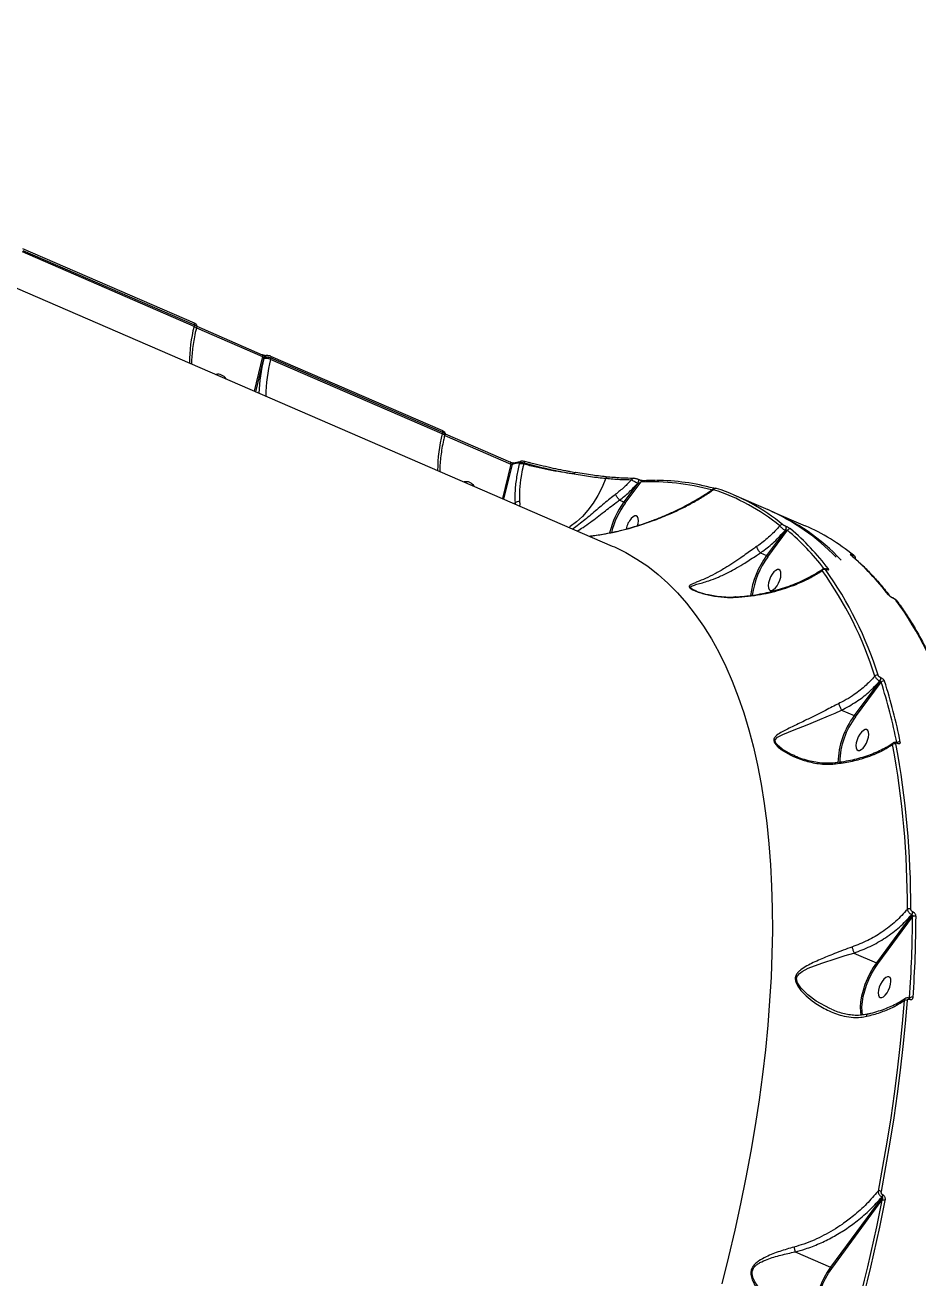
# Model space of a CAD drawing. Header units: millimetres. Extents: x -4781 to 5098, y -4410 to 4664.
# Drawn here: x -906 to -550, y -890 to -390 of the extents above; entities that cross this region are included whole.
import ezdxf

# ---------------------------------------------------------------- set-up
doc = ezdxf.new("R2010")
doc.units = ezdxf.units.MM
for name, color, linetype in [('DIKOM_ОБЪЕКТ', 7, 'Continuous'), ('DIKOM_РАЗМЕР_ЗОНА', 7, 'Continuous'), ('DIKOM_РАЗМЕР_ОБЪЕКТА', 7, 'Continuous')]:
    doc.layers.add(name, color=color, linetype=linetype)
doc.styles.add('style1', font='arial.ttf', dxfattribs={"width": 0.8})
doc.dimstyles.new('1-50', dxfattribs={"dimtxt": 300, "dimasz": 200, "dimexe": 100, "dimexo": 0, "dimgap": 100, "dimtad": 1, "dimtxsty": 'style1', "dimcen": 200, "dimclrd": 7, "dimclre": 7, "dimclrt": 7, "dimadec": 1, "dimazin": 2, "dimtfac": 1, "dimtmove": 0, "dimatfit": 2, "dimfxl": 0, "dimlwd": 25, "dimlwe": 18, "dimarcsym": 0})

# ---------------------------------------------------------------- blocks, each defined once
blk = doc.blocks.new('*D54')
at = {"layer": 'Defpoints', "color": 0, "transparency": 16777216}
for p in [(2534.93, 1098.4), (-3331.22, 763.4), (2534.93, -3200.56)]:
    blk.add_point(p, dxfattribs=at)
at = {"layer": 'DIKOM_РАЗМЕР_ОБЪЕКТА', "color": 7, "lineweight": 18, "transparency": 16777216}
for p, q in [((2534.93, 1098.4), (2534.93, -3300.56)), ((-3331.22, 763.4), (-3331.22, -3300.56))]:
    blk.add_line(p, q, dxfattribs=at)
at = {"layer": 'DIKOM_РАЗМЕР_ОБЪЕКТА', "color": 7, "lineweight": 25, "transparency": 16777216}
blk.add_line((-3131.22, -3200.56), (2334.93, -3200.56), dxfattribs=at)
at = {"layer": 'DIKOM_РАЗМЕР_ОБЪЕКТА', "color": 7, "transparency": 16777216}
for points in [[(-3131.22, -3167.23), (-3131.22, -3233.9), (-3331.22, -3200.56)], [(2334.93, -3167.23), (2334.93, -3233.9), (2534.93, -3200.56)]]:
    blk.add_solid(points, dxfattribs=at)
at = {"layer": 'DIKOM_РАЗМЕР_ОБЪЕКТА', "color": 7, "transparency": 16777216, "insert": (941.13, -2947.39), "char_height": 300, "attachment_point": 5, "style": 'style1'}
blk.add_mtext('5870', dxfattribs=at)
blk = doc.blocks.new('*D57')
at = {"layer": 'Defpoints', "color": 0, "transparency": 16777216}
for p in [(4034.06, 1180.11), (-4781.22, 856.14), (4034.06, -4310.06)]:
    blk.add_point(p, dxfattribs=at)
at = {"layer": 'DIKOM_РАЗМЕР_ЗОНА', "color": 7, "lineweight": 18, "transparency": 16777216}
for p, q in [((4034.06, 1180.11), (4034.06, -4410.06)), ((-4781.22, 856.14), (-4781.22, -4410.06))]:
    blk.add_line(p, q, dxfattribs=at)
at = {"layer": 'DIKOM_РАЗМЕР_ЗОНА', "color": 7, "lineweight": 25, "transparency": 16777216}
blk.add_line((-4581.22, -4310.06), (3834.06, -4310.06), dxfattribs=at)
at = {"layer": 'DIKOM_РАЗМЕР_ЗОНА', "color": 7, "transparency": 16777216}
for points in [[(-4581.22, -4276.72), (-4581.22, -4343.39), (-4781.22, -4310.06)], [(3834.06, -4276.72), (3834.06, -4343.39), (4034.06, -4310.06)]]:
    blk.add_solid(points, dxfattribs=at)
at = {"layer": 'DIKOM_РАЗМЕР_ЗОНА', "color": 7, "transparency": 16777216, "insert": (-1490.8, -4056.88), "char_height": 300, "attachment_point": 5, "style": 'style1'}
blk.add_mtext('8820', dxfattribs=at)

msp = doc.modelspace()

# ---------------------------------------------------------------- linework, layer by layer
at = {"layer": 'DIKOM_ОБЪЕКТ', "color": 7, "linetype": 'Continuous', "lineweight": 15}
for p, q in [((-907.239, -479.055), (-838.739, -508.721)), ((-907.119, -479.802), (-838.618, -509.468)), ((-940.796, -481.311), (-671.938, -597.748)), ((-838.767, -510.074), (-907.267, -480.408)), ((-838.618, -509.468), (-838.767, -510.074)), ((-837.707, -510.265), (-837.86, -510.891)), ((-837.815, -510.707), (-811.419, -522.139)), ((-837.682, -510.07), (-811.539, -521.391)), ((-811.419, -522.139), (-814.789, -535.882)), ((-814.161, -536.154), (-810.917, -522.924)), ((-810.917, -522.924), (-810.759, -522.282)), ((-808.231, -523.299), (-808.082, -522.693)), ((-739.73, -552.965), (-808.231, -523.299)), ((-808.203, -521.945), (-808.214, -521.941)), ((-808.203, -521.945), (-739.702, -551.612)), ((-808.082, -522.693), (-739.582, -552.359)), ((-739.582, -552.359), (-739.73, -552.965)), ((-738.67, -553.156), (-738.824, -553.782)), ((-738.778, -553.598), (-712.382, -565.029)), ((-738.645, -552.96), (-712.502, -564.282)), ((-711.154, -564.564), (-708.284, -563.834)), ((-708.873, -564.449), (-709.008, -564.998)), ((-707.179, -565.086), (-707.055, -564.58)), ((-706.868, -563.887), (-704.99, -564.395)), ((-712.382, -565.029), (-715.752, -578.773)), ((-715.125, -579.045), (-711.723, -565.173)), ((-689.118, -567.928), (-686.71, -568.352)), ((-661.672, -572.677), (-667.259, -580.141)), ((-666.763, -580.613), (-660.483, -572.222)), ((-663.961, -570.711), (-663.493, -570.705)), ((-661.745, -572.646), (-661.672, -572.677)), ((-661.509, -571.137), (-661.603, -571.121)), ((-661.509, -571.137), (-661.437, -571.168)), ((-668.977, -579.396), (-668.97, -579.4)), ((-668.97, -579.4), (-667.259, -580.141)), ((-623.089, -577.492), (-609.835, -583.233)), ((-710.702, -580.62), (-711.148, -580.766)), ((-710.702, -580.62), (-710.683, -580.968)), ((-608.184, -583.947), (-594.93, -589.688)), ((-602.544, -589.948), (-602.571, -589.937)), ((-602.823, -591.426), (-610.36, -601.542)), ((-609.863, -602.013), (-602.016, -591.48)), ((-602.851, -591.414), (-602.823, -591.426)), ((-612.804, -600.482), (-612.798, -600.486)), ((-612.798, -600.486), (-610.36, -601.542)), ((-576.107, -601.398), (-576.134, -601.386)), ((-586.53, -606.936), (-586.444, -606.972)), ((-586.444, -607.005), (-586.359, -607.042)), ((-560.035, -618.41), (-559.949, -618.447)), ((-559.949, -618.48), (-559.864, -618.516)), ((-565.141, -651.627), (-575.362, -665.418)), ((-574.865, -665.888), (-564.622, -652.068)), ((-565.187, -651.608), (-565.141, -651.627)), ((-564.774, -650.297), (-564.819, -650.277)), ((-580.409, -663.233), (-575.362, -665.418)), ((-558.235, -676.2), (-558.169, -676.228)), ((-558.082, -676.434), (-558.017, -676.463)), ((-552.354, -744.899), (-566.487, -764.066)), ((-552.42, -744.87), (-552.354, -744.899)), ((-551.959, -743.794), (-552.025, -743.766)), ((-565.99, -764.536), (-552.112, -745.714)), ((-575.473, -760.175), (-566.487, -764.066)), ((-553.29, -778.021), (-553.442, -778.146)), ((-553.437, -778.14), (-553.392, -778.16)), ((-553.273, -778.618), (-553.227, -778.638)), ((-564.257, -857.594), (-584.805, -885.587)), ((-584.306, -886.055), (-564.346, -858.863)), ((-564.342, -857.557), (-564.257, -857.594)), ((-563.892, -856.762), (-563.978, -856.725)), ((-598.967, -879.454), (-584.805, -885.587))]:
    msp.add_line(p, q, dxfattribs=at)
at = {"layer": 'DIKOM_ОБЪЕКТ', "color": 7, "linetype": 'Continuous', "lineweight": 15, "flags": 128}
for points in [[(-838.618, -509.468), (-838.585, -509.297), (-838.572, -509.138), (-838.579, -508.997), (-838.607, -508.879), (-838.654, -508.79), (-838.718, -508.731), (-838.739, -508.721)], [(-838.767, -510.074), (-838.465, -510.22), (-838.214, -510.373), (-838.024, -510.528), (-837.903, -510.679), (-837.855, -510.82), (-837.86, -510.89)], [(-811.419, -522.139), (-811.385, -521.967), (-811.372, -521.807), (-811.38, -521.666), (-811.408, -521.549), (-811.455, -521.459), (-811.52, -521.401), (-811.539, -521.391)], [(-808.082, -522.693), (-808.049, -522.521), (-808.035, -522.362), (-808.043, -522.222), (-808.07, -522.104), (-808.117, -522.014), (-808.182, -521.956), (-808.203, -521.945)], [(-739.73, -552.965), (-739.428, -553.111), (-739.177, -553.264), (-738.988, -553.419), (-738.866, -553.57), (-738.818, -553.711), (-738.823, -553.781)], [(-739.582, -552.359), (-739.548, -552.187), (-739.535, -552.028), (-739.542, -551.888), (-739.57, -551.77), (-739.617, -551.681), (-739.681, -551.622), (-739.702, -551.612)], [(-712.382, -565.029), (-712.349, -564.857), (-712.335, -564.698), (-712.343, -564.557), (-712.371, -564.439), (-712.418, -564.35), (-712.484, -564.291), (-712.502, -564.282)], [(-706.881, -563.935), (-706.881, -563.934), (-706.88, -563.929)], [(-674.464, -570.725), (-675.957, -574.228), (-677.658, -577.532), (-679.553, -580.605), (-681.621, -583.415), (-683.842, -585.936), (-686.195, -588.143), (-688.656, -590.013), (-689.108, -590.312)], [(-674.464, -570.725), (-674.394, -570.563), (-674.306, -570.421), (-674.204, -570.305), (-674.091, -570.218), (-673.971, -570.164), (-673.848, -570.144), (-673.727, -570.16), (-673.613, -570.209)], [(-663.492, -570.705), (-663.435, -570.703), (-663.434, -570.703)], [(-661.745, -572.646), (-661.599, -572.419), (-661.478, -572.162), (-661.392, -571.897), (-661.347, -571.644), (-661.348, -571.425), (-661.394, -571.256), (-661.481, -571.152), (-661.509, -571.137)], [(-661.672, -572.677), (-661.527, -572.45), (-661.406, -572.193), (-661.32, -571.928), (-661.275, -571.675), (-661.276, -571.456), (-661.322, -571.287), (-661.409, -571.183), (-661.436, -571.169)], [(-661.837, -589.616), (-661.618, -588.741), (-661.494, -587.65), (-661.576, -586.74), (-661.857, -586.086), (-662.314, -585.741), (-662.911, -585.733), (-663.598, -586.062), (-664.321, -586.701)], [(-671.938, -597.748), (-671.072, -598.13), (-666.496, -600.377), (-662.066, -602.948), (-657.786, -605.84), (-653.661, -609.051), (-649.694, -612.578), (-645.889, -616.417), (-642.249, -620.565), (-638.779, -625.017), (-635.48, -629.771), (-632.356, -634.82), (-629.411, -640.161), (-626.646, -645.789), (-624.065, -651.699), (-621.67, -657.884), (-619.462, -664.339), (-617.445, -671.059), (-615.619, -678.036), (-613.987, -685.266), (-612.55, -692.739), (-611.31, -700.451), (-610.268, -708.393), (-609.424, -716.558), (-608.779, -724.939), (-608.334, -733.527), (-608.09, -742.316), (-608.047, -751.295), (-608.204, -760.459), (-608.561, -769.797), (-609.119, -779.301), (-609.877, -788.962), (-610.833, -798.772), (-611.988, -808.72), (-613.339, -818.799), (-614.887, -828.997), (-616.628, -839.308), (-618.563, -849.719), (-620.688, -860.222), (-623.002, -870.806), (-625.503, -881.463), (-628.188, -892.183)], [(-576.615, -601.435), (-576.659, -601.401), (-576.811, -601.314)], [(-575.456, -601.564), (-575.499, -601.532), (-575.645, -601.45)], [(-607.422, -608.102), (-608.122, -609), (-608.742, -610.085), (-609.231, -611.268), (-609.551, -612.453), (-609.675, -613.544), (-609.593, -614.454), (-609.312, -615.108), (-608.855, -615.453), (-608.258, -615.461), (-607.57, -615.133), (-606.847, -614.493), (-606.148, -613.594), (-605.528, -612.51), (-605.039, -611.327), (-604.719, -610.142), (-604.595, -609.05), (-604.677, -608.14), (-604.958, -607.487), (-605.415, -607.142), (-606.012, -607.133), (-606.699, -607.462), (-607.422, -608.102)], [(-599.238, -681.371), (-600.373, -680.912), (-604.149, -678.772), (-606.112, -677.158), (-606.807, -676.187), (-606.961, -675.296), (-606.959, -675.285), (-606.893, -675.04), (-606.05, -674.056), (-603.908, -672.907), (-599.351, -671.097), (-594.197, -669.135), (-590.021, -667.427), (-585.666, -665.554), (-583.045, -664.395), (-580.415, -663.23), (-580.413, -663.229), (-580.413, -663.229)], [(-572.425, -671.978), (-573.124, -672.877), (-573.744, -673.961), (-574.234, -675.144), (-574.553, -676.329), (-574.677, -677.421), (-574.595, -678.331), (-574.314, -678.984), (-573.857, -679.329), (-573.26, -679.338), (-572.573, -679.009), (-571.85, -678.369), (-571.15, -677.471), (-570.53, -676.386), (-570.041, -675.203), (-569.721, -674.018), (-569.597, -672.927), (-569.679, -672.017), (-569.96, -671.363), (-570.417, -671.018), (-571.014, -671.01), (-571.702, -671.338), (-572.425, -671.978)], [(-584.467, -782.566), (-585.117, -782.336), (-590.533, -779.332), (-593.824, -776.925), (-596.702, -774.105), (-598.068, -772.026), (-598.417, -770.611), (-598.195, -769.524), (-598.058, -769.261), (-597.241, -768.302), (-596.175, -767.532), (-593.697, -766.272), (-588.34, -764.22), (-582.529, -762.323), (-579.033, -761.232), (-575.475, -760.174), (-575.474, -760.173), (-575.474, -760.173)], [(-566.487, -764.066), (-567.808, -766.019), (-569.033, -768.15), (-570.133, -770.409), (-571.081, -772.744), (-571.857, -775.1), (-572.441, -777.422), (-572.82, -779.656), (-572.985, -781.749), (-572.932, -783.652), (-572.759, -784.886)], [(-572.041, -784.872), (-572.239, -783.527), (-572.29, -781.682), (-572.13, -779.652), (-571.762, -777.487), (-571.196, -775.235), (-570.444, -772.95), (-569.525, -770.686), (-568.458, -768.495), (-567.271, -766.429), (-565.99, -764.536)], [(-563.55, -770.626), (-564.249, -771.525), (-564.869, -772.609), (-565.359, -773.792), (-565.678, -774.977), (-565.802, -776.069), (-565.72, -776.978), (-565.439, -777.632), (-564.982, -777.977), (-564.385, -777.986), (-563.698, -777.657), (-562.975, -777.017), (-562.275, -776.119), (-561.655, -775.034), (-561.166, -773.851), (-560.846, -772.666), (-560.722, -771.574), (-560.804, -770.665), (-561.085, -770.011), (-561.542, -769.666), (-562.139, -769.657), (-562.827, -769.986), (-563.55, -770.626)], [(-555.505, -779.137), (-556.242, -788.27), (-557.14, -797.523), (-558.2, -806.89), (-559.419, -816.364), (-560.798, -825.939), (-562.334, -835.607), (-564.029, -845.363), (-565.879, -855.2)], [(-564.558, -855.319), (-562.704, -845.461), (-561.006, -835.683), (-559.466, -825.993), (-558.084, -816.397), (-556.862, -806.903), (-555.8, -797.515), (-554.9, -788.241), (-554.161, -779.088)], [(-564.346, -858.863), (-565.417, -864.139), (-566.531, -869.435), (-567.689, -874.749), (-568.89, -880.081), (-570.133, -885.429), (-571.419, -890.792), (-572.748, -896.169), (-574.119, -901.559)], [(-572.781, -901.769), (-571.407, -896.366), (-570.076, -890.976), (-568.786, -885.6), (-567.54, -880.239), (-566.336, -874.895), (-565.176, -869.568), (-564.059, -864.26), (-562.985, -858.971)], [(-584.805, -885.587), (-586.126, -887.54), (-587.351, -889.671), (-588.45, -891.93), (-589.399, -894.265), (-590.174, -896.621), (-590.758, -898.943), (-591.137, -901.177), (-591.303, -903.27), (-591.25, -905.173), (-590.981, -906.842), (-590.921, -907.074)], [(-589.819, -908.049), (-589.832, -908.02), (-590.296, -906.666), (-590.557, -905.047), (-590.608, -903.201), (-590.447, -901.172), (-590.08, -899.006), (-589.513, -896.755), (-588.761, -894.47), (-587.842, -892.205), (-586.775, -890.015), (-585.588, -887.949), (-584.306, -886.055)]]:
    msp.add_lwpolyline(points, dxfattribs=at)
at = {"layer": 'DIKOM_ОБЪЕКТ', "color": 7, "linetype": 'Continuous', "lineweight": 15}
for centre, radius, start, end in [((-781.628, -524.815), 59.01, 165.53429, 179.87664), ((-749.339, -538.696), 63.566, 165.63392, 178.21103), ((-810.175, -527.424), 4.561, 64.7692, 99.3652), ((-809.956, -522.463), 0.824, 106.54423, 167.36013), ((-751.087, -538.04), 59.015, 165.5349, 179.87603), ((-829.239, -532.673), 3.467, 66.05477, 102.7662), ((-829.657, -533.594), 4.478, 34.86521, 65.95937), ((-682.594, -567.705), 59.007, 165.53399, 179.87647), ((-675.605, -701.31), 140.847, 103.66238, 104.85855), ((-710.92, -565.352), 0.822, 106.53722, 167.39426), ((-708.269, -568.682), 3.757, 73.13795, 101.33809), ((-708.069, -564.63), 0.824, 105.05761, 167.27974), ((-778.953, -544.865), 74.553, 344.66565, 345.17915), ((-686.36, -569.109), 0.797, 116.25251, 171.90342), ((-686.696, -568.565), 0.171, 41.31126, 95.79907), ((-730.159, -575.121), 3.048, 63.43348, 105.4118), ((-730.993, -576.936), 5.045, 36.64979, 64.17842), ((-663.382, -571.56), 0.862, 97.35977, 160.84476), ((-659.63, -572.464), 0.887, 94.4402, 164.14241), ((-656.214, -661.665), 89.545, 74.50268, 92.73218), ((-654.836, -660.146), 88.582, 74.69082, 89.67165), ((-630.654, -575.628), 0.924, 69.32848, 156.77663), ((-655.586, -652.511), 81.748, 50.69642, 72.00273), ((-709.005, -582.479), 2.517, 84.44009, 132.38546), ((-656.705, -652.841), 81.569, 50.69739, 72.00324), ((-638.216, -601.101), 35.816, 144.18249, 166.09236), ((-638.576, -600.945), 34.754, 144.19492, 165.69395), ((-644.216, -661.378), 85.374, 43.83647, 66.25206), ((-642.061, -661.407), 84.54, 43.38063, 66.98776), ((-657.227, -592.868), 9.4, 138.99976, 168.22565), ((-604.152, -590.197), 1.005, 69.70393, 151.81889), ((-603.843, -590.461), 1.376, 316.15699, 22.38492), ((-603.817, -590.473), 1.377, 316.18559, 22.372), ((-627.876, -665.396), 82.567, 50.7584, 66.48299), ((-601.094, -591.902), 1.015, 69.9217, 155.3722), ((-665.005, -666.232), 97.753, 37.50865, 49.88149), ((-664.074, -666.081), 98.261, 37.06722, 49.87272), ((-582.316, -622), 34.713, 143.8895, 172.55005), ((-582.645, -621.86), 33.686, 143.90024, 172.43108), ((-640.124, -676.43), 98.238, 37.06483, 49.87361), ((-576.643, -601.769), 0.637, 345.4578, 36.95158), ((-576.621, -601.783), 0.643, 344.87877, 36.84923), ((-587.259, -608.125), 1.065, 69.58104, 147.68488), ((-708.552, -693.89), 148.148, 17.35913, 35.64446), ((-707.552, -693.655), 148.482, 17.35923, 35.64386), ((-586.038, -607.777), 0.995, 68.13494, 121.0596), ((-586.604, -607.115), 0.194, 34.56902, 67.41217), ((-586.52, -607.153), 0.195, 34.47475, 68.43018), ((-562.036, -617.932), 0.773, 36.70818, 67.04751), ((-560.121, -618.603), 0.212, 35.84639, 67.13314), ((-560.012, -618.612), 0.176, 32.91938, 68.45269), ((-679.394, -705.85), 148.483, 17.35935, 35.64387), ((-559.033, -620.039), 0.778, 36.6882, 66.9681), ((-566.258, -650.443), 1.169, 68.71321, 139.83199), ((-566.543, -650.517), 1.74, 321.20433, 7.92865), ((-566.498, -650.537), 1.741, 321.2119, 7.92107), ((-563.688, -652.769), 1.168, 68.57481, 143.09433), ((-782.796, -721.373), 228.917, 11.34935, 17.62295), ((-781.941, -721.148), 229.447, 11.34895, 17.62305), ((-549.456, -684.897), 32.412, 143.06025, 178.6518), ((-549.449, -684.883), 31.73, 143.22722, 178.37391), ((-559.221, -677.883), 1.232, 68.1174, 135.20103), ((-900.75, -740.796), 346.575, 359.67697, 10.60487), ((-900.174, -740.663), 347.345, 359.67705, 10.60485), ((-557.438, -677.145), 1.236, 68.26011, 130.1327), ((-558.378, -676.46), 0.296, 4.89435, 61.08773), ((-558.31, -676.487), 0.294, 4.69438, 62.2036), ((-553.39, -743.91), 1.404, 66.70465, 124.29953), ((-554.047, -743.665), 2.024, 323.46759, 357.14877), ((-553.98, -743.694), 2.024, 323.45871, 357.15217), ((-1043.711, -743.963), 491.602, 356.02745, 359.79589), ((-551.279, -746.818), 1.383, 66.2523, 127.05332), ((-1043.519, -743.796), 492.799, 356.02756, 359.79583), ((-566.829, -764.927), 0.926, 24.96964, 68.30674), ((-554.783, -780.489), 1.533, 66.0879, 118.0992), ((-553.717, -778.504), 0.459, 345.54708, 52.28503), ((-553.668, -778.523), 0.455, 345.36334, 52.99799), ((-552.517, -779.288), 1.485, 65.59306, 121.4097), ((-565.387, -857.128), 1.99, 65.39952, 104.32541), ((-563.808, -860.716), 1.929, 64.75346, 106.19048), ((-566.103, -856.29), 2.169, 324.25238, 348.44067), ((-566.022, -856.325), 2.174, 324.2782, 348.41486), ((-585.149, -886.453), 0.932, 25.2692, 68.30489)]:
    msp.add_arc(centre, radius, start, end, dxfattribs=at)
for points, knots in [([(-838.745, -508.725), (-838.577, -508.804), (-838.268, -508.949), (-837.932, -509.252), (-837.719, -509.627), (-837.647, -509.987), (-837.705, -510.189), (-837.725, -510.26)], [0, 0, 0, 0, 0.2743829, 0.5026154, 0.7063248, 0.8968742, 1, 1, 1, 1]), ([(-838.618, -509.468), (-838.502, -509.522), (-838.207, -509.659), (-837.874, -509.894), (-837.685, -510.116), (-837.721, -510.221), (-837.734, -510.259)], [0, 0, 0, 0, 0.2026725, 0.5120291, 0.8215316, 1, 1, 1, 1]), ([(-837.86, -510.891), (-837.996, -511.461), (-838.39, -513.115), (-838.916, -515.799), (-839.383, -518.892), (-839.669, -521.847), (-839.774, -523.892), (-839.765, -524.923), (-839.764, -525.066)], [0, 0, 0, 0, 0.1125381, 0.3264588, 0.5400856, 0.7532385, 0.9658209, 1, 1, 1, 1]), ([(-811.536, -521.391), (-811.523, -521.397), (-811.44, -521.436), (-811.212, -521.516), (-810.879, -521.607), (-810.556, -521.663), (-810.33, -521.68), (-810.203, -521.674), (-810.188, -521.672), (-810.182, -521.671)], [0, 0, 0, 0, 0.0301054, 0.2067271, 0.4053021, 0.6112275, 0.7728389, 0.8981332, 1, 1, 1, 1]), ([(-811.419, -522.139), (-811.37, -522.158), (-811.271, -522.197), (-811.105, -522.245), (-810.949, -522.276), (-810.831, -522.288), (-810.78, -522.284), (-810.759, -522.282)], [0, 0, 0, 0, 0.2138898, 0.428206, 0.6426983, 0.8578521, 1, 1, 1, 1]), ([(-810.759, -522.282), (-810.675, -522.263), (-810.464, -522.215), (-809.977, -522.215), (-809.343, -522.3), (-808.672, -522.462), (-808.279, -522.616), (-808.082, -522.693)], [0, 0, 0, 0, 0.14169799, 0.35638868, 0.57094669, 0.78544616, 1, 1, 1, 1]), ([(-810.189, -521.674), (-810.063, -521.651), (-809.74, -521.591), (-809.277, -521.628), (-808.937, -521.716), (-808.821, -521.746)], [0, 0, 0, 0, 0.2970708, 0.7617983, 1, 1, 1, 1]), ([(-808.821, -521.746), (-808.743, -521.763), (-808.527, -521.809), (-808.339, -521.897), (-808.219, -521.954)], [0, 0, 0, 0, 0.3625201, 1, 1, 1, 1]), ([(-738.824, -553.782), (-738.959, -554.352), (-739.353, -556.006), (-739.88, -558.69), (-740.347, -561.782), (-740.632, -564.737), (-740.737, -566.783), (-740.729, -567.813), (-740.728, -567.956)], [0, 0, 0, 0, 0.1125408, 0.3264673, 0.5400748, 0.7532321, 0.9658223, 1, 1, 1, 1]), ([(-739.709, -551.615), (-739.54, -551.695), (-739.232, -551.839), (-738.895, -552.144), (-738.682, -552.518), (-738.61, -552.879), (-738.668, -553.08), (-738.689, -553.151)], [0, 0, 0, 0, 0.2743417, 0.5026692, 0.706358, 0.8968711, 1, 1, 1, 1]), ([(-739.582, -552.359), (-739.465, -552.413), (-739.17, -552.549), (-738.837, -552.784), (-738.648, -553.007), (-738.684, -553.111), (-738.697, -553.149)], [0, 0, 0, 0, 0.2027171, 0.5120268, 0.8215579, 1, 1, 1, 1]), ([(-712.499, -564.282), (-712.487, -564.288), (-712.403, -564.328), (-712.175, -564.406), (-711.842, -564.497), (-711.52, -564.553), (-711.294, -564.57), (-711.166, -564.566), (-711.152, -564.563), (-711.145, -564.562)], [0, 0, 0, 0, 0.0302149, 0.2066948, 0.4052733, 0.611276, 0.772839, 0.8981378, 1, 1, 1, 1]), ([(-709.008, -564.998), (-709.39, -566.728), (-710.199, -570.382), (-710.811, -575.71), (-710.738, -578.967), (-710.702, -580.62)], [0, 0, 0, 0, 0.3069712, 0.6484695, 1, 1, 1, 1]), ([(-708.873, -564.449), (-708.841, -564.44), (-708.689, -564.402), (-708.32, -564.378), (-707.713, -564.428), (-707.274, -564.53), (-707.055, -564.58)], [0, 0, 0, 0, 0.0818809, 0.3880105, 0.6939441, 1, 1, 1, 1]), ([(-708.282, -563.836), (-708.164, -563.816), (-707.851, -563.761), (-707.323, -563.813), (-706.901, -563.928), (-706.703, -563.981)], [0, 0, 0, 0, 0.2431361, 0.6446398, 1, 1, 1, 1]), ([(-707.055, -564.58), (-704.38, -565.28), (-700.329, -566.341), (-694.961, -567.515), (-690.973, -568.32), (-688.412, -568.773), (-687.149, -568.997)], [0, 0, 0, 0, 0.3951673, 0.5986673, 0.8021688, 1, 1, 1, 1]), ([(-689.008, -568.013), (-689.489, -567.928), (-691.262, -567.614), (-694.431, -566.974), (-698.515, -566.082), (-702.052, -565.245), (-704.224, -564.669), (-704.994, -564.464)], [0, 0, 0, 0, 0.0939647, 0.3460487, 0.5981317, 0.8575442, 1, 1, 1, 1]), ([(-712.382, -565.029), (-712.333, -565.049), (-712.235, -565.088), (-712.068, -565.136), (-711.913, -565.167), (-711.794, -565.178), (-711.743, -565.174), (-711.723, -565.173)], [0, 0, 0, 0, 0.21383302, 0.42808933, 0.64277485, 0.85782779, 1, 1, 1, 1]), ([(-708.761, -579.973), (-708.804, -578.446), (-708.893, -575.346), (-708.343, -570.675), (-707.68, -567.188), (-707.285, -565.529), (-707.179, -565.086)], [0, 0, 0, 0, 0.3414943, 0.693007, 0.9180039, 1, 1, 1, 1]), ([(-687.149, -568.997), (-688.831, -568.768), (-692.216, -568.309), (-697.313, -567.376), (-702.325, -566.314), (-705.556, -565.497), (-707.179, -565.086)], [0, 0, 0, 0, 0.259848, 0.5228429, 0.7602265, 1, 1, 1, 1]), ([(-687.149, -568.997), (-684.921, -569.357), (-680.412, -570.085), (-676.462, -570.51), (-674.464, -570.725)], [0, 0, 0, 0, 0.4941703, 1, 1, 1, 1]), ([(-673.613, -570.209), (-675.604, -569.997), (-679.634, -569.566), (-684.238, -568.826), (-686.567, -568.452)], [0, 0, 0, 0, 0.494165, 1, 1, 1, 1]), ([(-681.081, -593.788), (-680.472, -593.723), (-678.624, -593.527), (-675.502, -593.011), (-671.58, -592.24), (-667.388, -591.249), (-663.041, -590.038), (-658.642, -588.616), (-654.256, -586.999), (-649.87, -585.178), (-645.483, -583.142), (-641.137, -580.911), (-636.976, -578.515), (-633.748, -576.485), (-632.026, -575.224), (-631.5, -574.838)], [0, 0, 0, 0, 0.0300609, 0.0912982, 0.158499, 0.2331402, 0.3139056, 0.3965058, 0.4823705, 0.5716835, 0.6646206, 0.7620884, 0.8608973, 0.9574831, 1, 1, 1, 1]), ([(-674.464, -570.725), (-672.549, -570.893), (-668.67, -571.232), (-665.7, -571.262), (-664.196, -571.277)], [0, 0, 0, 0, 0.493737, 1, 1, 1, 1]), ([(-663.682, -570.755), (-665.005, -570.741), (-667.867, -570.712), (-671.604, -570.385), (-673.613, -570.209)], [0, 0, 0, 0, 0.462429, 1, 1, 1, 1]), ([(-664.196, -571.277), (-665.169, -572.298), (-667.125, -574.35), (-669.414, -576.169), (-670.565, -577.083)], [0, 0, 0, 0, 0.4973127, 1, 1, 1, 1]), ([(-668.97, -579.4), (-667.668, -578.354), (-665.047, -576.25), (-662.85, -573.853), (-661.745, -572.646)], [0, 0, 0, 0, 0.4967563, 1, 1, 1, 1]), ([(-664.196, -571.277), (-664.071, -571.36), (-663.822, -571.528), (-663.228, -571.876), (-662.57, -572.234), (-662.059, -572.495), (-661.806, -572.617), (-661.745, -572.646)], [0, 0, 0, 0, 0.2421223, 0.4844791, 0.7176455, 0.9313713, 1, 1, 1, 1]), ([(-663.434, -570.709), (-663.38, -570.708), (-663.133, -570.699), (-662.709, -570.769), (-662.14, -570.909), (-661.726, -571.038), (-661.543, -571.129), (-661.49, -571.155)], [0, 0, 0, 0, 0.09862649, 0.44877932, 0.69819674, 0.91127356, 1, 1, 1, 1]), ([(-661.672, -572.677), (-661.652, -572.684), (-661.608, -572.699), (-661.493, -572.706), (-661.306, -572.675), (-661.035, -572.577), (-660.745, -572.42), (-660.567, -572.286), (-660.483, -572.222)], [0, 0, 0, 0, 0.0436641, 0.0954494, 0.2159298, 0.4188139, 0.7240898, 1, 1, 1, 1]), ([(-661.436, -571.168), (-661.431, -571.171), (-661.368, -571.203), (-661.181, -571.27), (-660.893, -571.367), (-660.547, -571.46), (-660.166, -571.54), (-659.87, -571.58), (-659.705, -571.58), (-659.7, -571.58), (-659.7, -571.58)], [0, 0, 0, 0, 0.008818, 0.1184357, 0.2412083, 0.389694, 0.57758, 0.8117137, 0.9942044, 1, 1, 1, 1]), ([(-659.698, -571.58), (-658.732, -571.543), (-657.032, -571.477), (-655.367, -571.517), (-654.649, -571.534)], [0, 0, 0, 0, 0.5685609, 1, 1, 1, 1]), ([(-631.51, -574.822), (-631.53, -574.829), (-631.637, -574.868), (-631.618, -575.034), (-631.53, -575.21), (-631.503, -575.263)], [0, 0, 0, 0, 0.1320363, 0.7349582, 1, 1, 1, 1]), ([(-631.523, -574.822), (-631.493, -574.797), (-631.4, -574.722), (-631.219, -574.658), (-631.021, -574.624), (-630.864, -574.627), (-630.75, -574.641), (-630.641, -574.664), (-630.538, -574.692), (-630.441, -574.724), (-630.394, -574.739)], [0, 0, 0, 0, 0.07159421, 0.21991642, 0.3462521, 0.44812531, 0.53344869, 0.63302198, 0.82403809, 1, 1, 1, 1]), ([(-708.765, -581.799), (-708.755, -581.73), (-708.674, -581.178), (-708.72, -580.535), (-708.761, -579.973)], [0, 0, 0, 0, 0.1253278, 1, 1, 1, 1]), ([(-670.565, -577.083), (-671.318, -577.674), (-672.845, -578.872), (-675.18, -580.808), (-677.526, -582.789), (-679.907, -584.814), (-682.293, -586.818), (-684.71, -588.762), (-686.523, -590.163), (-687.473, -590.787), (-687.686, -590.927)], [0, 0, 0, 0, 0.12063315, 0.24451522, 0.37068633, 0.49977674, 0.64214701, 0.78763295, 0.95227082, 1, 1, 1, 1]), ([(-685.864, -591.717), (-685.108, -591.263), (-683.451, -590.27), (-680.789, -588.388), (-677.978, -586.285), (-675.367, -584.269), (-672.807, -582.272), (-670.892, -580.833), (-669.633, -579.859), (-669.15, -579.55), (-668.977, -579.396), (-668.977, -579.396)], [0, 0, 0, 0, 0.1589438, 0.3485685, 0.5021958, 0.6597832, 0.7901615, 0.9240566, 0.9689872, 0.9999361, 1, 1, 1, 1]), ([(-681.166, -593.751), (-680.821, -593.724), (-678.693, -593.557), (-674.95, -592.929), (-669.961, -591.94), (-663.519, -590.307), (-656.591, -588.081), (-649.827, -585.382), (-644.537, -582.947), (-639.931, -580.55), (-635.545, -578.005), (-632.85, -576.177), (-631.503, -575.263)], [0, 0, 0, 0, 0.0168019, 0.1036747, 0.1898167, 0.2759774, 0.4511568, 0.5834991, 0.6869946, 0.7904956, 0.8952489, 1, 1, 1, 1]), ([(-668.977, -579.396), (-669.137, -579.24), (-669.443, -578.944), (-669.886, -578.381), (-670.245, -577.831), (-670.456, -577.407), (-670.539, -577.177), (-670.561, -577.097), (-670.565, -577.083)], [0, 0, 0, 0, 0.235098, 0.4471803, 0.6592283, 0.8713644, 0.976366, 1, 1, 1, 1]), ([(-666.763, -580.613), (-666.765, -580.606), (-666.772, -580.584), (-666.799, -580.525), (-666.864, -580.43), (-666.979, -580.315), (-667.116, -580.211), (-667.211, -580.165), (-667.259, -580.141)], [0, 0, 0, 0, 0.0458282, 0.1413992, 0.3561594, 0.5709377, 0.7855467, 1, 1, 1, 1]), ([(-605.038, -589.722), (-606.334, -591.113), (-608.876, -593.841), (-612.182, -596.479), (-614.046, -597.78), (-614.342, -597.987)], [0, 0, 0, 0, 0.4665477, 0.9150186, 1, 1, 1, 1]), ([(-605.038, -589.722), (-604.974, -589.816), (-604.837, -590.017), (-604.444, -590.392), (-603.944, -590.781), (-603.39, -591.142), (-603.031, -591.323), (-602.851, -591.414)], [0, 0, 0, 0, 0.1848273, 0.3988336, 0.6012901, 0.7990406, 1, 1, 1, 1]), ([(-602.571, -589.937), (-602.665, -589.895), (-602.852, -589.811), (-603.153, -589.657), (-603.434, -589.501), (-603.666, -589.358), (-603.76, -589.288), (-603.804, -589.255)], [0, 0, 0, 0, 0.1951988, 0.3901679, 0.5933524, 0.8111005, 1, 1, 1, 1]), ([(-600.745, -590.949), (-600.809, -590.9), (-600.944, -590.796), (-601.279, -590.588), (-601.688, -590.359), (-602.13, -590.134), (-602.406, -590.01), (-602.544, -589.948)], [0, 0, 0, 0, 0.1890368, 0.4045009, 0.6068333, 0.8033169, 1, 1, 1, 1]), ([(-612.798, -600.486), (-612.492, -600.268), (-610.555, -598.891), (-606.999, -596.007), (-604.283, -593), (-602.851, -591.414)], [0, 0, 0, 0, 0.0814857, 0.5156527, 1, 1, 1, 1]), ([(-602.823, -591.426), (-602.786, -591.441), (-602.738, -591.459), (-602.628, -591.488), (-602.49, -591.512), (-602.307, -591.522), (-602.142, -591.511), (-602.057, -591.49), (-602.016, -591.48)], [0, 0, 0, 0, 0.1271733, 0.1626015, 0.3404129, 0.5453509, 0.7831537, 1, 1, 1, 1]), ([(-614.342, -597.987), (-614.88, -598.364), (-616.179, -599.274), (-618.308, -600.794), (-620.964, -602.665), (-623.906, -604.664), (-627.382, -606.865), (-631.049, -608.95), (-634.758, -610.757), (-637.55, -611.915), (-639.503, -612.68), (-640.658, -613.21), (-641.296, -613.703), (-641.265, -614.25), (-640.527, -614.881), (-639.052, -615.608), (-637.091, -616.328), (-634.024, -617.211), (-629.846, -618.004), (-625.759, -618.302), (-623.378, -618.228), (-622.768, -618.209)], [0, 0, 0, 0, 0.031147, 0.0753855, 0.1207345, 0.1821165, 0.2453867, 0.3302597, 0.4176087, 0.506578, 0.5523797, 0.5980984, 0.638397, 0.6670938, 0.6962061, 0.7286721, 0.7668129, 0.805985, 0.8877652, 0.9712472, 1, 1, 1, 1]), ([(-614.342, -597.987), (-614.34, -598.002), (-614.317, -598.123), (-614.221, -598.416), (-613.97, -598.926), (-613.618, -599.491), (-613.21, -600.045), (-612.94, -600.336), (-612.804, -600.482)], [0, 0, 0, 0, 0.0259806, 0.2096008, 0.4072198, 0.6048068, 0.8024169, 1, 1, 1, 1]), ([(-638.857, -615.53), (-639.285, -615.337), (-640.065, -614.984), (-640.524, -614.609), (-640.749, -614.289), (-640.694, -613.94), (-639.811, -613.522), (-638.196, -613.033), (-635.946, -612.424), (-633.09, -611.555), (-629.65, -610.223), (-625.87, -608.462), (-622.309, -606.522), (-619.365, -604.751), (-616.694, -603.064), (-614.632, -601.644), (-613.29, -600.871), (-612.805, -600.482), (-612.804, -600.482)], [0, 0, 0, 0, 0.0374313, 0.0683661, 0.0744697, 0.1115047, 0.1654596, 0.2491217, 0.3333442, 0.4174451, 0.5390083, 0.6604005, 0.7476538, 0.8347783, 0.8964031, 0.9579827, 0.9999656, 1, 1, 1, 1]), ([(-609.863, -602.013), (-609.866, -602.005), (-609.873, -601.983), (-609.9, -601.924), (-609.965, -601.831), (-610.08, -601.715), (-610.218, -601.611), (-610.312, -601.565), (-610.36, -601.542)], [0, 0, 0, 0, 0.0537097, 0.14142485, 0.35598487, 0.57082883, 0.78550077, 1, 1, 1, 1]), ([(-576.134, -601.386), (-576.195, -601.36), (-576.394, -601.275), (-576.682, -601.171), (-576.902, -601.126), (-576.965, -601.168), (-576.863, -601.266), (-576.811, -601.314)], [0, 0, 0, 0, 0.0931245, 0.3038964, 0.5302403, 0.7652255, 1, 1, 1, 1]), ([(-576.618, -601.434), (-576.619, -601.433), (-576.621, -601.43), (-576.615, -601.435), (-576.612, -601.438)], [0, 0, 0, 0, 0.3490246, 1, 1, 1, 1]), ([(-576.616, -601.435), (-575.912, -602.035), (-573.876, -603.769), (-570.619, -606.85), (-566.896, -610.771), (-563.844, -614.338), (-562.059, -616.64), (-561.42, -617.463)], [0, 0, 0, 0, 0.12933831, 0.37396647, 0.61868997, 0.86354927, 1, 1, 1, 1]), ([(-575.645, -601.45), (-575.61, -601.482), (-575.54, -601.547), (-575.582, -601.575), (-575.732, -601.544), (-575.929, -601.473), (-576.066, -601.415), (-576.107, -601.398)], [0, 0, 0, 0, 0.2336399, 0.4673261, 0.6955556, 0.908711, 1, 1, 1, 1]), ([(-575.459, -601.568), (-575.432, -601.588), (-575.346, -601.653), (-575.195, -601.818), (-575.041, -602.105), (-574.989, -602.446), (-575.033, -602.761), (-575.143, -602.921), (-575.185, -602.981)], [0, 0, 0, 0, 0.0810904, 0.26608872, 0.46306324, 0.65879505, 0.8728965, 1, 1, 1, 1]), ([(-622.768, -618.209), (-621.074, -618.097), (-617.666, -617.873), (-612.799, -617.137), (-608.142, -616.156), (-603.745, -614.933), (-599.522, -613.471), (-595.534, -611.776), (-591.67, -609.822), (-589.361, -608.332), (-588.159, -607.556)], [0, 0, 0, 0, 0.1236855, 0.2488942, 0.3689549, 0.4907457, 0.612548, 0.7380586, 0.8635735, 1, 1, 1, 1]), ([(-622.658, -618.024), (-622.39, -618.015), (-620.912, -617.961), (-618.239, -617.691), (-614.637, -617.209), (-611.036, -616.531), (-607.451, -615.678), (-603.91, -614.644), (-600.442, -613.436), (-597.078, -612.056), (-593.854, -610.522), (-590.853, -608.831), (-588.897, -607.625), (-588.019, -606.964), (-587.987, -606.94)], [0, 0, 0, 0, 0.0193105, 0.1065477, 0.196113, 0.2882701, 0.383139, 0.4806727, 0.5806129, 0.682637, 0.7867407, 0.8913483, 0.9960001, 1, 1, 1, 1]), ([(-587.973, -606.957), (-588.032, -606.999), (-588.183, -607.106), (-588.197, -607.351), (-588.164, -607.528), (-588.159, -607.556)], [0, 0, 0, 0, 0.349173, 0.8956804, 1, 1, 1, 1]), ([(-587.975, -606.945), (-587.915, -606.902), (-587.768, -606.797), (-587.488, -606.737), (-587.167, -606.737), (-586.854, -606.802), (-586.615, -606.908), (-586.5, -606.959)], [0, 0, 0, 0, 0.1328091, 0.3267711, 0.5191773, 0.7682332, 1, 1, 1, 1]), ([(-586.888, -607.127), (-586.924, -607.066), (-586.989, -606.957), (-586.926, -606.889), (-586.783, -606.888), (-586.607, -606.938), (-586.482, -606.989), (-586.444, -607.005)], [0, 0, 0, 0, 0.3026374, 0.534715, 0.7254834, 0.9171265, 1, 1, 1, 1]), ([(-586.448, -606.969), (-586.408, -606.987), (-586.308, -607.03), (-586.214, -607.06), (-586.159, -607.07), (-586.17, -607.069), (-586.172, -607.069)], [0, 0, 0, 0, 0.2549612, 0.6346012, 0.9446276, 1, 1, 1, 1]), ([(-586.359, -607.042), (-586.302, -607.066), (-586.106, -607.147), (-585.829, -607.223), (-585.604, -607.22), (-585.511, -607.11), (-585.612, -606.945), (-585.668, -606.854)], [0, 0, 0, 0, 0.079606, 0.275713, 0.4707306, 0.7105251, 1, 1, 1, 1]), ([(-638.655, -615.623), (-638.672, -615.616), (-638.753, -615.588), (-638.812, -615.555), (-638.857, -615.53)], [0, 0, 0, 0, 0.2186408, 1, 1, 1, 1]), ([(-638.653, -615.617), (-638.526, -615.671), (-638.093, -615.859), (-637.044, -616.224), (-635.477, -616.697), (-633.342, -617.212), (-630.662, -617.714), (-627.521, -618.055), (-624.776, -618.177), (-623.16, -618.059), (-622.666, -618.023)], [0, 0, 0, 0, 0.0314622, 0.1079295, 0.2169851, 0.3446043, 0.5114072, 0.713941, 0.9124702, 1, 1, 1, 1]), ([(-622.658, -618.048), (-622.662, -618.044), (-622.692, -618.019), (-622.73, -618.095), (-622.759, -618.182), (-622.768, -618.209)], [0, 0, 0, 0, 0.09915837, 0.72308708, 1, 1, 1, 1]), ([(-561.734, -617.22), (-561.724, -617.233), (-561.646, -617.333), (-561.449, -617.531), (-561.093, -617.817), (-560.714, -618.074), (-560.323, -618.305), (-560.074, -618.421), (-559.949, -618.48)], [0, 0, 0, 0, 0.0392743, 0.2872571, 0.495217, 0.6709952, 0.8352751, 1, 1, 1, 1]), ([(-561.415, -617.47), (-561.413, -617.472), (-561.406, -617.481), (-561.32, -617.576), (-561.124, -617.749), (-560.817, -617.977), (-560.479, -618.187), (-560.214, -618.33), (-560.086, -618.386), (-560.038, -618.407)], [0, 0, 0, 0, 0.0560799, 0.1967361, 0.3852584, 0.6124203, 0.7809031, 0.9188967, 1, 1, 1, 1]), ([(-559.949, -618.449), (-559.933, -618.456), (-559.779, -618.517), (-559.556, -618.633), (-559.38, -618.75), (-559.335, -618.78)], [0, 0, 0, 0, 0.0786357, 0.7676552, 1, 1, 1, 1]), ([(-559.864, -618.516), (-559.783, -618.554), (-559.622, -618.629), (-559.37, -618.778), (-559.13, -618.942), (-558.908, -619.122), (-558.785, -619.249), (-558.736, -619.313), (-558.729, -619.323)], [0, 0, 0, 0, 0.1673209, 0.3344118, 0.5090999, 0.7130272, 0.9576742, 1, 1, 1, 1]), ([(-559.335, -618.78), (-559.243, -618.839), (-558.995, -618.997), (-558.672, -619.251), (-558.509, -619.483), (-558.43, -619.595)], [0, 0, 0, 0, 0.2340706, 0.6271225, 1, 1, 1, 1]), ([(-558.409, -619.574), (-557.82, -620.382), (-556.113, -622.723), (-553.409, -626.8), (-550.348, -631.887), (-547.45, -637.236), (-544.714, -642.84), (-542.141, -648.693), (-539.778, -654.687), (-538.188, -659.171), (-537.385, -661.6), (-537.258, -661.983)], [0, 0, 0, 0, 0.068855, 0.1994176, 0.3300208, 0.4606749, 0.5913708, 0.722101, 0.8528578, 0.9767794, 1, 1, 1, 1]), ([(-567.151, -649.688), (-568.456, -651.091), (-571.099, -653.932), (-575.37, -657.142), (-578.949, -659.335), (-580.867, -660.305), (-581.601, -660.676)], [0, 0, 0, 0, 0.3247118, 0.6574773, 0.8690035, 1, 1, 1, 1]), ([(-567.151, -649.688), (-567.094, -649.826), (-566.98, -650.101), (-566.598, -650.577), (-566.11, -651.032), (-565.614, -651.388), (-565.308, -651.545), (-565.187, -651.608)], [0, 0, 0, 0, 0.2142653, 0.4283851, 0.6427205, 0.85764, 1, 1, 1, 1]), ([(-564.819, -650.277), (-564.882, -650.248), (-565.039, -650.174), (-565.294, -650.005), (-565.546, -649.785), (-565.744, -649.555), (-565.803, -649.421), (-565.833, -649.353)], [0, 0, 0, 0, 0.1422481, 0.3570433, 0.5716198, 0.785758, 1, 1, 1, 1]), ([(-580.409, -663.233), (-578.428, -662.167), (-574.551, -660.082), (-569.4, -656.136), (-566.603, -653.13), (-565.187, -651.608)], [0, 0, 0, 0, 0.3403129, 0.6660505, 1, 1, 1, 1]), ([(-565.141, -651.627), (-565.11, -651.642), (-565.032, -651.678), (-564.903, -651.759), (-564.775, -651.864), (-564.671, -651.973), (-564.639, -652.036), (-564.622, -652.068)], [0, 0, 0, 0, 0.1405925, 0.3550073, 0.5700648, 0.7848178, 1, 1, 1, 1]), ([(-563.262, -651.682), (-563.306, -651.581), (-563.395, -651.377), (-563.691, -651.031), (-564.067, -650.703), (-564.448, -650.451), (-564.681, -650.341), (-564.774, -650.297)], [0, 0, 0, 0, 0.2150385, 0.4299621, 0.6446776, 0.8591987, 1, 1, 1, 1]), ([(-581.601, -660.676), (-582.472, -661.109), (-584.233, -661.983), (-587.44, -663.618), (-591.188, -665.521), (-595.705, -667.762), (-599.494, -669.582), (-602.554, -671.065), (-604.79, -672.245), (-606.568, -673.385), (-607.347, -674.423), (-607.51, -675.277), (-607.369, -676.077), (-606.432, -677.435), (-604.296, -679.237), (-600.941, -681.196), (-596.402, -683.123), (-591.075, -684.54), (-586.337, -684.975), (-583.578, -684.747), (-582.852, -684.687)], [0, 0, 0, 0, 0.0440641, 0.0889572, 0.1624866, 0.2382057, 0.3352445, 0.385265, 0.4352609, 0.493553, 0.5321362, 0.5402098, 0.5665605, 0.5927397, 0.6382733, 0.7075995, 0.7787227, 0.8710035, 0.966034, 1, 1, 1, 1]), ([(-581.601, -660.676), (-581.594, -660.699), (-581.567, -660.791), (-581.481, -661.048), (-581.299, -661.508), (-581.021, -662.116), (-580.71, -662.727), (-580.512, -663.062), (-580.413, -663.229)], [0, 0, 0, 0, 0.038161, 0.1492147, 0.3618935, 0.5746267, 0.7873717, 1, 1, 1, 1]), ([(-580.413, -663.229), (-580.413, -663.23), (-580.411, -663.232), (-580.409, -663.232), (-580.409, -663.233)], [0, 0, 0, 0, 0.6252575, 1, 1, 1, 1]), ([(-574.865, -665.888), (-574.869, -665.877), (-574.876, -665.855), (-574.904, -665.796), (-574.967, -665.707), (-575.082, -665.592), (-575.22, -665.488), (-575.315, -665.442), (-575.362, -665.418)], [0, 0, 0, 0, 0.0700689, 0.1413439, 0.3557736, 0.5705091, 0.7854344, 1, 1, 1, 1]), ([(-582.852, -684.687), (-580.812, -684.405), (-576.683, -683.834), (-571.562, -682.453), (-567.174, -680.859), (-563.454, -679.148), (-561.22, -677.729), (-560.095, -677.015)], [0, 0, 0, 0, 0.2308639, 0.4671746, 0.6265685, 0.8119907, 1, 1, 1, 1]), ([(-582.607, -684.159), (-581.513, -684.014), (-579.253, -683.715), (-575.947, -683.048), (-572.685, -682.211), (-569.573, -681.209), (-566.63, -680.059), (-563.894, -678.763), (-561.597, -677.496), (-560.327, -676.615), (-559.804, -676.253)], [0, 0, 0, 0, 0.1220172, 0.251932, 0.3827165, 0.5141395, 0.6451682, 0.7765866, 0.9081127, 1, 1, 1, 1]), ([(-559.784, -676.276), (-559.877, -676.36), (-560.071, -676.535), (-560.087, -676.851), (-560.095, -677.015)], [0, 0, 0, 0, 0.4805845, 1, 1, 1, 1]), ([(-559.771, -676.283), (-559.731, -676.247), (-559.581, -676.112), (-559.223, -676.026), (-558.751, -676.028), (-558.413, -676.106), (-558.239, -676.199), (-558.234, -676.202)], [0, 0, 0, 0, 0.0969445, 0.3685578, 0.6512411, 0.9892253, 1, 1, 1, 1]), ([(-558.762, -676.739), (-558.767, -676.667), (-558.779, -676.521), (-558.669, -676.383), (-558.479, -676.331), (-558.268, -676.361), (-558.13, -676.416), (-558.082, -676.434)], [0, 0, 0, 0, 0.22880731, 0.4577984, 0.67849469, 0.88838794, 1, 1, 1, 1]), ([(-558.172, -676.224), (-558.149, -676.235), (-558.082, -676.266), (-558.016, -676.279), (-558.008, -676.279), (-558.004, -676.28)], [0, 0, 0, 0, 0.2302674, 0.654815, 1, 1, 1, 1]), ([(-558.017, -676.463), (-557.945, -676.491), (-557.735, -676.574), (-557.411, -676.619), (-557.121, -676.538), (-556.953, -676.328), (-556.971, -676.107), (-556.98, -675.997)], [0, 0, 0, 0, 0.1083268, 0.3204446, 0.543088, 0.7715976, 1, 1, 1, 1]), ([(-599.244, -681.39), (-598.934, -681.535), (-597.691, -682.113), (-595.331, -682.898), (-592.292, -683.69), (-589.169, -684.2), (-586.088, -684.364), (-583.873, -684.33), (-582.742, -684.148), (-582.623, -684.129)], [0, 0, 0, 0, 0.0610748, 0.2441531, 0.4363377, 0.6128003, 0.8002303, 0.9789862, 1, 1, 1, 1]), ([(-582.852, -684.687), (-582.844, -684.636), (-582.819, -684.487), (-582.749, -684.279), (-582.671, -684.141), (-582.611, -684.171), (-582.606, -684.173)], [0, 0, 0, 0, 0.1663662, 0.48291043, 0.95645812, 1, 1, 1, 1]), ([(-554.181, -742.75), (-555.659, -744.382), (-558.655, -747.69), (-564.065, -751.822), (-569.949, -755.327), (-574.149, -756.968), (-576.274, -757.798)], [0, 0, 0, 0, 0.25360831, 0.51397632, 0.7539684, 1, 1, 1, 1]), ([(-575.473, -760.175), (-573.297, -759.351), (-568.889, -757.683), (-562.792, -754.143), (-557.115, -749.916), (-553.998, -746.566), (-552.42, -744.87)], [0, 0, 0, 0, 0.2419653, 0.4901369, 0.7417799, 1, 1, 1, 1]), ([(-554.181, -742.75), (-554.153, -742.877), (-554.092, -743.159), (-553.829, -743.647), (-553.43, -744.142), (-552.942, -744.581), (-552.594, -744.773), (-552.42, -744.87)], [0, 0, 0, 0, 0.1699523, 0.3808165, 0.5866667, 0.7930968, 1, 1, 1, 1]), ([(-552.025, -743.766), (-552.113, -743.719), (-552.29, -743.626), (-552.527, -743.395), (-552.709, -743.126), (-552.816, -742.856), (-552.829, -742.693), (-552.834, -742.621)], [0, 0, 0, 0, 0.2040375, 0.4081305, 0.6135123, 0.8265419, 1, 1, 1, 1]), ([(-552.354, -744.899), (-552.318, -744.919), (-552.274, -744.944), (-552.198, -745.022), (-552.129, -745.138), (-552.078, -745.33), (-552.073, -745.53), (-552.1, -745.657), (-552.112, -745.714)], [0, 0, 0, 0, 0.1446208, 0.1752847, 0.3628221, 0.5710354, 0.80492, 1, 1, 1, 1]), ([(-550.722, -745.552), (-550.731, -745.44), (-550.749, -745.189), (-550.916, -744.77), (-551.196, -744.359), (-551.555, -744.006), (-551.824, -743.865), (-551.959, -743.794)], [0, 0, 0, 0, 0.1741336, 0.3895463, 0.5957412, 0.7979149, 1, 1, 1, 1]), ([(-576.274, -757.798), (-577.451, -758.219), (-579.823, -759.068), (-584.115, -760.734), (-589.081, -762.786), (-593.563, -764.86), (-596.379, -766.574), (-597.78, -767.793), (-598.65, -768.939), (-599.024, -770.413), (-598.58, -772.331), (-597.087, -774.715), (-594.551, -777.354), (-590.806, -780.341), (-586.959, -782.63), (-583.217, -784.245), (-580.052, -785.253), (-576.547, -785.885), (-573.207, -785.956), (-571.161, -785.58), (-570.376, -785.435)], [0, 0, 0, 0, 0.056355, 0.1136135, 0.2103723, 0.3099849, 0.3619797, 0.3883034, 0.4153379, 0.4457376, 0.4741012, 0.5167984, 0.5802338, 0.6452961, 0.7405623, 0.7897112, 0.8388462, 0.8993617, 0.9613635, 1, 1, 1, 1]), ([(-576.274, -757.798), (-576.256, -757.857), (-576.203, -758.028), (-576.079, -758.416), (-575.892, -758.981), (-575.67, -759.629), (-575.539, -759.992), (-575.474, -760.173)], [0, 0, 0, 0, 0.0873649, 0.2536379, 0.5024529, 0.7511478, 1, 1, 1, 1]), ([(-575.474, -760.173), (-575.474, -760.173), (-575.474, -760.174), (-575.473, -760.175), (-575.473, -760.175), (-575.473, -760.175)], [0, 0, 0, 0, 0.4277242, 0.8855448, 1, 1, 1, 1]), ([(-570.376, -785.435), (-568.573, -784.961), (-564.923, -784.002), (-560.524, -782.133), (-557.444, -780.452), (-556.008, -779.478), (-555.505, -779.137)], [0, 0, 0, 0, 0.3181938, 0.6439693, 0.8752566, 1, 1, 1, 1]), ([(-570.037, -784.502), (-569.609, -784.408), (-568.091, -784.076), (-565.624, -783.333), (-562.669, -782.285), (-559.906, -781.084), (-557.396, -779.742), (-555.786, -778.795), (-555.097, -778.263), (-555.082, -778.251)], [0, 0, 0, 0, 0.0726477, 0.2575478, 0.4429503, 0.6281629, 0.8126385, 0.9960226, 1, 1, 1, 1]), ([(-555.072, -778.27), (-555.078, -778.273), (-555.227, -778.335), (-555.411, -778.622), (-555.474, -778.965), (-555.505, -779.137)], [0, 0, 0, 0, 0.0230338, 0.511436, 1, 1, 1, 1]), ([(-555.066, -778.264), (-554.897, -778.171), (-554.561, -777.986), (-553.976, -777.957), (-553.617, -778.083), (-553.44, -778.146)], [0, 0, 0, 0, 0.3395436, 0.6739671, 1, 1, 1, 1]), ([(-554.161, -779.088), (-554.146, -778.999), (-554.114, -778.821), (-553.954, -778.635), (-553.73, -778.538), (-553.49, -778.538), (-553.335, -778.595), (-553.273, -778.618)], [0, 0, 0, 0, 0.2142745, 0.4283966, 0.6428729, 0.8576601, 1, 1, 1, 1]), ([(-553.395, -778.157), (-553.369, -778.167), (-553.308, -778.193), (-553.279, -778.186), (-553.291, -778.189), (-553.292, -778.189)], [0, 0, 0, 0, 0.3957814, 0.9366613, 1, 1, 1, 1]), ([(-553.29, -778.021), (-553.297, -778.069), (-553.306, -778.129), (-553.341, -778.167), (-553.347, -778.174)], [0, 0, 0, 0, 0.80655646, 1, 1, 1, 1]), ([(-553.227, -778.638), (-553.136, -778.671), (-552.905, -778.755), (-552.546, -778.758), (-552.212, -778.614), (-551.973, -778.335), (-551.926, -778.069), (-551.903, -777.936)], [0, 0, 0, 0, 0.1407762, 0.3552942, 0.5700607, 0.7850584, 1, 1, 1, 1]), ([(-584.474, -782.599), (-583.633, -782.95), (-581.946, -783.656), (-579.395, -784.368), (-576.85, -784.836), (-574.327, -784.982), (-572.029, -784.875), (-570.617, -784.565), (-570.038, -784.438)], [0, 0, 0, 0, 0.1805269, 0.3623272, 0.5291828, 0.7047184, 0.8790277, 1, 1, 1, 1]), ([(-570.376, -785.435), (-570.374, -785.403), (-570.368, -785.275), (-570.329, -784.998), (-570.225, -784.68), (-570.085, -784.602), (-570.018, -784.565)], [0, 0, 0, 0, 0.0684686, 0.2680793, 0.6502962, 1, 1, 1, 1]), ([(-565.879, -855.2), (-567.358, -856.931), (-570.336, -860.415), (-575.231, -864.808), (-580.873, -869.063), (-586.181, -872.272), (-591.392, -874.754), (-595.396, -876.352), (-598.12, -877.156), (-599.437, -877.544)], [0, 0, 0, 0, 0.1738766, 0.3501381, 0.4880603, 0.6922766, 0.7971189, 0.9019389, 1, 1, 1, 1]), ([(-598.969, -879.452), (-597.594, -879.075), (-594.294, -878.171), (-589.236, -876.198), (-583.892, -873.575), (-578.844, -870.529), (-573.806, -866.875), (-568.848, -862.595), (-565.844, -859.237), (-564.342, -857.557)], [0, 0, 0, 0, 0.09998091, 0.23990302, 0.38032289, 0.52038468, 0.66014356, 0.83006814, 1, 1, 1, 1]), ([(-565.879, -855.2), (-565.879, -855.233), (-565.875, -855.457), (-565.789, -855.883), (-565.534, -856.439), (-565.195, -856.909), (-564.793, -857.304), (-564.494, -857.472), (-564.342, -857.557)], [0, 0, 0, 0, 0.0391263, 0.2683232, 0.4663544, 0.6435983, 0.8199393, 1, 1, 1, 1]), ([(-563.978, -856.725), (-564.054, -856.682), (-564.206, -856.597), (-564.387, -856.372), (-564.521, -856.093), (-564.594, -855.751), (-564.589, -855.486), (-564.562, -855.34), (-564.558, -855.319)], [0, 0, 0, 0, 0.1672679, 0.334355, 0.508968, 0.7130652, 0.9575164, 1, 1, 1, 1]), ([(-564.257, -857.594), (-564.237, -857.606), (-564.197, -857.63), (-564.139, -857.718), (-564.103, -857.876), (-564.112, -858.123), (-564.179, -858.442), (-564.271, -858.696), (-564.337, -858.843), (-564.346, -858.863)], [0, 0, 0, 0, 0.0552717, 0.1096941, 0.2436757, 0.4175063, 0.6517694, 0.9518457, 1, 1, 1, 1]), ([(-562.985, -858.971), (-562.98, -858.94), (-562.937, -858.711), (-562.929, -858.29), (-563.048, -857.748), (-563.259, -857.31), (-563.54, -856.959), (-563.775, -856.828), (-563.892, -856.762)], [0, 0, 0, 0, 0.0392325, 0.2873526, 0.4951574, 0.6709757, 0.8353543, 1, 1, 1, 1]), ([(-599.437, -877.544), (-601.325, -878.089), (-605.148, -879.194), (-609.829, -881.009), (-612.994, -882.685), (-614.753, -884.018), (-615.862, -885.24), (-616.55, -886.754), (-616.655, -888.614), (-616.111, -890.629), (-615.135, -892.676), (-613.495, -895.282), (-610.727, -898.754), (-607.325, -902.055), (-604.021, -904.617), (-601.196, -906.438), (-598.025, -908.008), (-594.749, -909.03), (-591.625, -909.392), (-588.893, -909.208), (-587.19, -908.644), (-586.416, -908.388)], [0, 0, 0, 0, 0.0913247, 0.1848722, 0.2390163, 0.2664371, 0.2946516, 0.3210558, 0.3475141, 0.383037, 0.4182954, 0.4536311, 0.5268326, 0.6259313, 0.6770947, 0.7282379, 0.7903873, 0.8540594, 0.9046386, 0.956677, 1, 1, 1, 1]), ([(-597.492, -906.383), (-598.36, -905.997), (-601.071, -904.792), (-605.372, -901.874), (-609.298, -898.409), (-612.146, -895.407), (-614.021, -893.06), (-615.39, -890.727), (-616.122, -888.632), (-616.081, -886.927), (-615.429, -885.621), (-614.408, -884.623), (-613.541, -884.058), (-612.143, -883.267), (-609.382, -882.103), (-604.701, -880.672), (-600.879, -879.86), (-598.967, -879.454)], [0, 0, 0, 0, 0.0622498, 0.1944866, 0.3269133, 0.3889814, 0.4510777, 0.5126453, 0.5562632, 0.5877088, 0.6190681, 0.6508488, 0.682833, 0.6880658, 0.7576211, 0.8787826, 1, 1, 1, 1]), ([(-599.437, -877.544), (-599.419, -877.611), (-599.362, -877.829), (-599.247, -878.279), (-599.098, -878.888), (-599.012, -879.264), (-598.969, -879.452)], [0, 0, 0, 0, 0.1075618, 0.3493891, 0.6747525, 1, 1, 1, 1]), ([(-598.967, -879.454), (-598.967, -879.454), (-598.968, -879.453), (-598.969, -879.453), (-598.969, -879.452), (-598.969, -879.452)], [0, 0, 0, 0, 0.4790215, 0.7967684, 1, 1, 1, 1])]:
    msp.add_open_spline(points, degree=3, knots=knots, dxfattribs=at)

# ---------------------------------------------------------------- dimensions: what is measured, and where the dimension line sits
at = {"layer": 'DIKOM_РАЗМЕР_ЗОНА'}
dim = msp.add_linear_dim(base=(4034.06, -4310.056), p1=(-4781.222, 856.139), p2=(4034.06, 1180.105), text='8820', dimstyle='1-50', dxfattribs=at)
dim.commit()
dim.dimension.update_dxf_attribs({"geometry": '*D57', "text_midpoint": (-1490.8, -4310.056), "dimtype": 160})
at = {"layer": 'DIKOM_РАЗМЕР_ОБЪЕКТА'}
dim = msp.add_linear_dim(base=(2534.928, -3200.563), p1=(-3331.222, 763.397), p2=(2534.928, 1098.401), text='5870', dimstyle='1-50', dxfattribs=at)
dim.commit()
dim.dimension.update_dxf_attribs({"geometry": '*D54', "text_midpoint": (941.132, -3200.563), "dimtype": 160})

doc.saveas('drawing.dxf')
